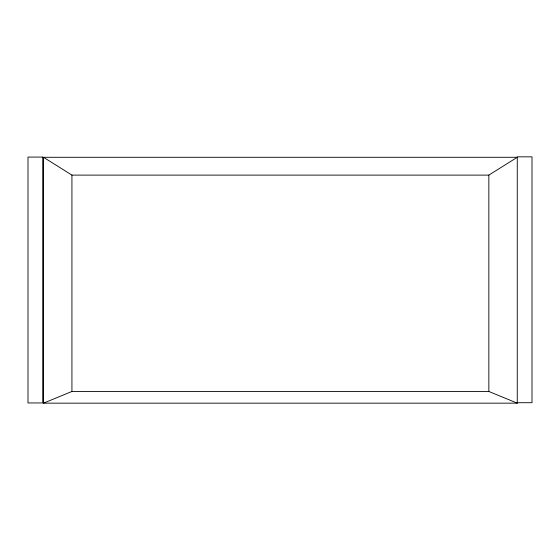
<?xml version="1.0" encoding="UTF-8"?>
<svg xmlns="http://www.w3.org/2000/svg" width="560" height="560" viewBox="0 0 560 560"><rect width="100%" height="100%" fill="white"/><g stroke="black" fill="none" stroke-linecap="round" stroke-linejoin="round"><path stroke-width="0.84" d="M43.505 157.29L71.932 175.112L488.845 175.112L517.272 157.29L43.505 157.29L43.505 403.158L517.272 403.158L517.272 156.842L532 156.842L532 402.71L517.272 402.71M43.505 403.158L71.932 391.475L488.845 391.475L517.272 403.158M488.845 175.112L488.845 391.475M71.932 175.112L71.932 391.475M42.728 157.08L28 157.08L28 402.948L42.728 402.948L42.728 157.08"/></g></svg>
